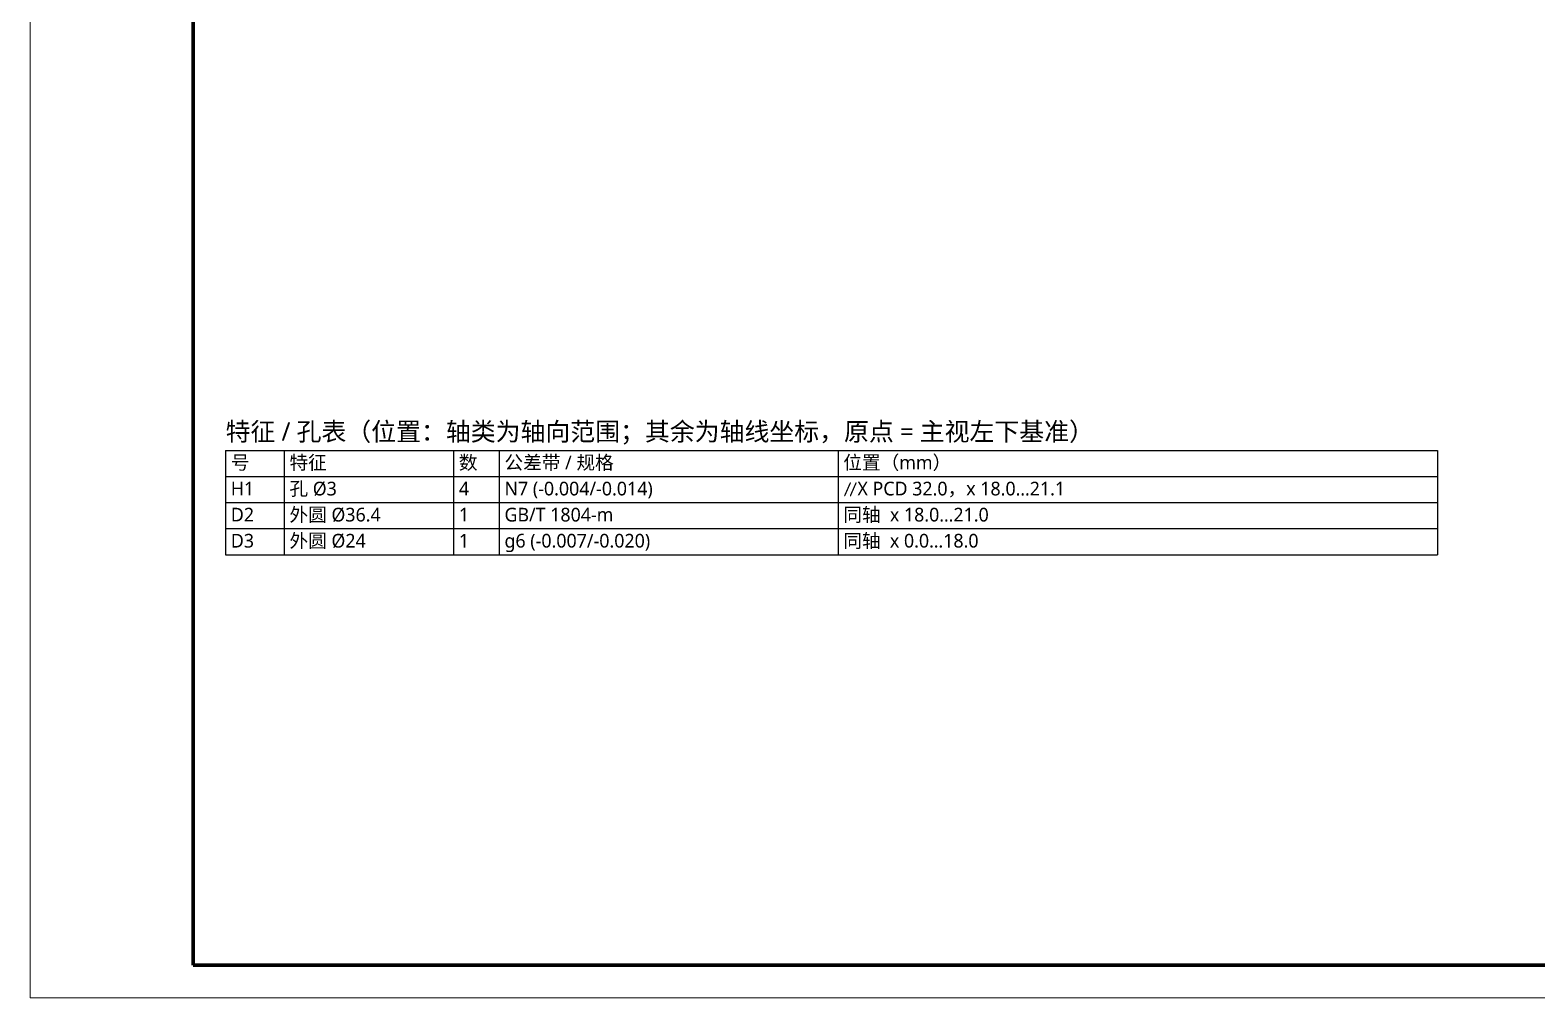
# Model space of a CAD drawing. Header units: millimetres. Extents: x 0 to 420, y 0 to 297.
# Drawn here: x 0 to 231.2, y 0 to 148.5 of the extents above; entities that cross this region are included whole.
import ezdxf

# ---------------------------------------------------------------- set-up
doc = ezdxf.new("R2010")
doc.units = ezdxf.units.MM
doc.layers.add('FRAME', color=7, linetype='CONTINUOUS', lineweight=70)
doc.layers.add('TEXT', color=7, linetype='CONTINUOUS', lineweight=25)
doc.styles.add('CJK', font='NotoSansCJK-Regular.ttc')

msp = doc.modelspace()

# ---------------------------------------------------------------- linework, layer by layer
at = {"layer": 'FRAME', "lineweight": 18}
msp.add_lwpolyline([(0, 0), (420, 0), (420, 297), (0, 297)], close=True, dxfattribs=at)
at = {"layer": 'FRAME'}
msp.add_lwpolyline([(25, 5), (415, 5), (415, 292), (25, 292)], close=True, dxfattribs=at)
at = {"layer": 'TEXT'}
for p, q in [((30, 84), (30, 68)), ((39, 84), (39, 68)), ((65, 84), (65, 68)), ((72, 84), (72, 68)), ((124, 84), (124, 68)), ((216, 84), (216, 68))]:
    msp.add_line(p, q, dxfattribs=at)
for points in [[(30, 84), (216, 84)], [(30, 80), (216, 80)], [(30, 76), (216, 76)], [(30, 72), (216, 72)], [(30, 68), (216, 68)]]:
    msp.add_lwpolyline(points, dxfattribs=at)

# ---------------------------------------------------------------- texts
at = {"layer": 'TEXT', "style": 'CJK'}
for s, height, p in [('特征 / 孔表（位置：轴类为轴向范围；其余为轴线坐标，原点 = 主视左下基准）', 2.8, (30, 85.5)), ('号', 2.1, (30.8, 81.1)), ('特征', 2.1, (39.8, 81.1)), ('数', 2.1, (65.8, 81.1)), ('公差带 / 规格', 2.1, (72.8, 81.1)), ('位置（mm）', 2.1, (124.8, 81.1)), ('H1', 2.1, (30.8, 77.1)), ('孔 Ø3', 2.1, (39.8, 77.1)), ('4', 2.1, (65.8, 77.1)), ('N7 (-0.004/-0.014)', 2.1, (72.8, 77.1)), ('∥X PCD 32.0，x 18.0…21.1', 2.1, (124.8, 77.1)), ('D2', 2.1, (30.8, 73.1)), ('外圆 Ø36.4', 2.1, (39.8, 73.1)), ('1', 2.1, (65.8, 73.1)), ('GB/T 1804-m', 2.1, (72.8, 73.1)), ('同轴  x 18.0…21.0', 2.1, (124.8, 73.1)), ('D3', 2.1, (30.8, 69.1)), ('外圆 Ø24', 2.1, (39.8, 69.1)), ('1', 2.1, (65.8, 69.1)), ('g6 (-0.007/-0.020)', 2.1, (72.8, 69.1)), ('同轴  x 0.0…18.0', 2.1, (124.8, 69.1))]:
    msp.add_text(s, height=height, dxfattribs=at).set_placement(p)

doc.saveas('drawing.dxf')
